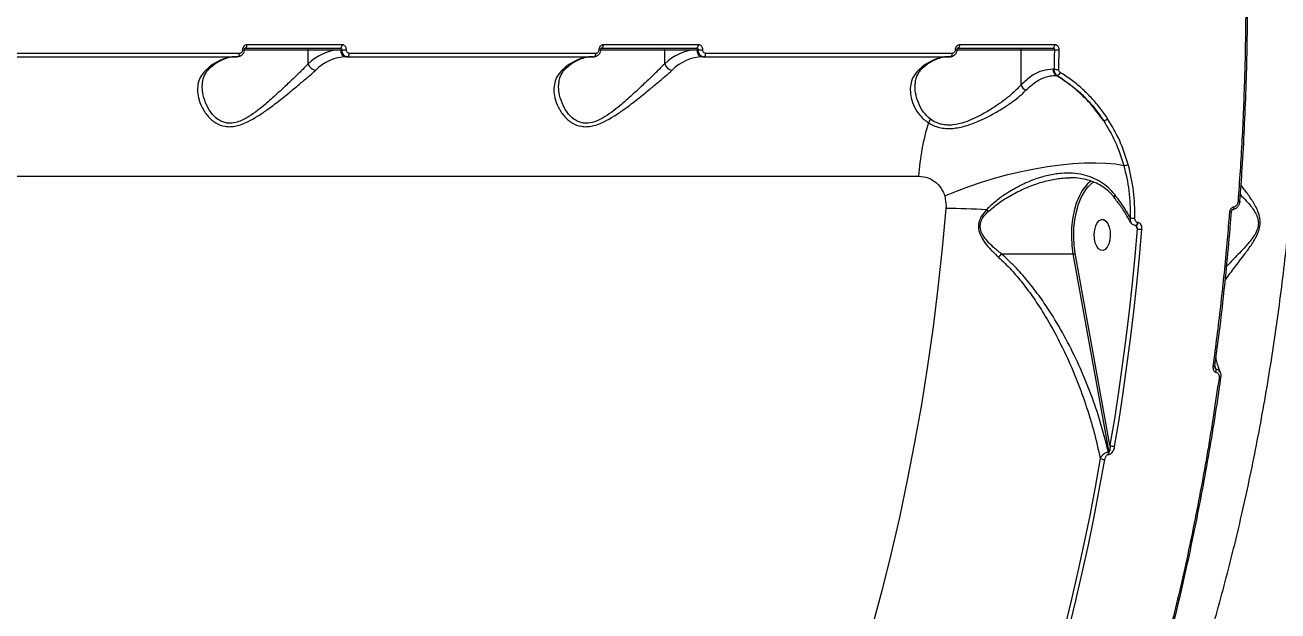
# Model space of a CAD drawing. Header units: millimetres. Extents: x -5517 to 6387, y -5295 to 6147.
# Drawn here: x 2446.6 to 2808.2, y 1319.3 to 1488.5 of the extents above; entities that cross this region are included whole.
import ezdxf

# ---------------------------------------------------------------- set-up
doc = ezdxf.new("R2010")
doc.units = ezdxf.units.MM
for name, color, linetype in [('DIKOM_ОБЪЕКТ', 7, 'Continuous'), ('DIKOM_РАЗМЕР_ЗОНА', 7, 'Continuous'), ('DIKOM_РАЗМЕР_ОБЪЕКТА', 7, 'Continuous')]:
    doc.layers.add(name, color=color, linetype=linetype)
doc.styles.add('style1', font='arial.ttf', dxfattribs={"width": 0.8})
doc.dimstyles.new('1-50', dxfattribs={"dimtxt": 300, "dimasz": 200, "dimexe": 100, "dimexo": 0, "dimgap": 100, "dimtad": 1, "dimtxsty": 'style1', "dimcen": 200, "dimclrd": 7, "dimclre": 7, "dimclrt": 7, "dimadec": 1, "dimazin": 2, "dimtfac": 1, "dimtmove": 0, "dimatfit": 2, "dimfxl": 0, "dimlwd": 25, "dimlwe": 18, "dimarcsym": 0})

# ---------------------------------------------------------------- blocks, each defined once
blk = doc.blocks.new('*D0')
at = {"layer": 'Defpoints', "color": 0, "transparency": 16777216}
for p in [(3079.07, 4135.26), (-4405.35, -2652.69), (-1397.56, -2652.69)]:
    blk.add_point(p, dxfattribs=at)
at = {"layer": 'DIKOM_РАЗМЕР_ОБЪЕКТА', "color": 7, "lineweight": 18, "transparency": 16777216}
for p, q in [((3079.07, 4135.26), (-4505.35, 4135.26)), ((-1397.56, -2652.69), (-4505.35, -2652.69))]:
    blk.add_line(p, q, dxfattribs=at)
at = {"layer": 'DIKOM_РАЗМЕР_ОБЪЕКТА', "color": 7, "lineweight": 25, "transparency": 16777216}
blk.add_line((-4405.35, 3935.26), (-4405.35, -2452.69), dxfattribs=at)
at = {"layer": 'DIKOM_РАЗМЕР_ОБЪЕКТА', "color": 7, "transparency": 16777216}
for points in [[(-4438.68, 3935.26), (-4372.02, 3935.26), (-4405.35, 4135.26)], [(-4438.68, -2452.69), (-4372.02, -2452.69), (-4405.35, -2652.69)]]:
    blk.add_solid(points, dxfattribs=at)
at = {"layer": 'DIKOM_РАЗМЕР_ОБЪЕКТА', "color": 7, "transparency": 16777216, "insert": (-4658.52, 741.29), "char_height": 300, "attachment_point": 5, "rotation": 90, "style": 'style1'}
blk.add_mtext('6800', dxfattribs=at)
blk = doc.blocks.new('*D1')
at = {"layer": 'Defpoints', "color": 0, "transparency": 16777216}
for p in [(2817.72, 6146.72), (-5067.27, -4152.08), (-1897.56, -4152.08)]:
    blk.add_point(p, dxfattribs=at)
at = {"layer": 'DIKOM_РАЗМЕР_ЗОНА', "color": 7, "lineweight": 18, "transparency": 16777216}
for p, q in [((2817.72, 6146.72), (-5167.27, 6146.72)), ((-1897.56, -4152.08), (-5167.27, -4152.08))]:
    blk.add_line(p, q, dxfattribs=at)
at = {"layer": 'DIKOM_РАЗМЕР_ЗОНА', "color": 7, "lineweight": 25, "transparency": 16777216}
blk.add_line((-5067.27, 5946.72), (-5067.27, -3952.08), dxfattribs=at)
at = {"layer": 'DIKOM_РАЗМЕР_ЗОНА', "color": 7, "transparency": 16777216}
for points in [[(-5100.61, 5946.72), (-5033.94, 5946.72), (-5067.27, 6146.72)], [(-5100.61, -3952.08), (-5033.94, -3952.08), (-5067.27, -4152.08)]]:
    blk.add_solid(points, dxfattribs=at)
at = {"layer": 'DIKOM_РАЗМЕР_ЗОНА', "color": 7, "transparency": 16777216, "insert": (-5320.45, 939.42), "char_height": 300, "attachment_point": 5, "rotation": 90, "style": 'style1'}
blk.add_mtext('10200', dxfattribs=at)
blk = doc.blocks.new('*D2')
at = {"layer": 'Defpoints', "color": 0, "transparency": 16777216}
for p in [(4491.49, 3838.97), (-2445.56, 374.31), (4491.49, -4687.8)]:
    blk.add_point(p, dxfattribs=at)
at = {"layer": 'DIKOM_РАЗМЕР_ОБЪЕКТА', "color": 7, "lineweight": 18, "transparency": 16777216}
for p, q in [((4491.49, 3838.97), (4491.49, -4787.8)), ((-2445.56, 374.31), (-2445.56, -4787.8))]:
    blk.add_line(p, q, dxfattribs=at)
at = {"layer": 'DIKOM_РАЗМЕР_ОБЪЕКТА', "color": 7, "lineweight": 25, "transparency": 16777216}
blk.add_line((-2245.56, -4687.8), (4291.49, -4687.8), dxfattribs=at)
at = {"layer": 'DIKOM_РАЗМЕР_ОБЪЕКТА', "color": 7, "transparency": 16777216}
for points in [[(-2245.56, -4654.47), (-2245.56, -4721.14), (-2445.56, -4687.8)], [(4291.49, -4654.47), (4291.49, -4721.14), (4491.49, -4687.8)]]:
    blk.add_solid(points, dxfattribs=at)
at = {"layer": 'DIKOM_РАЗМЕР_ОБЪЕКТА', "color": 7, "transparency": 16777216, "insert": (1022.97, -4434.63), "char_height": 300, "attachment_point": 5, "style": 'style1'}
blk.add_mtext('6900', dxfattribs=at)
blk = doc.blocks.new('*D3')
at = {"layer": 'Defpoints', "color": 0, "transparency": 16777216}
for p in [(6386.85, 4728.17), (-4131.44, -152.69), (6386.85, -5195.35)]:
    blk.add_point(p, dxfattribs=at)
at = {"layer": 'DIKOM_РАЗМЕР_ЗОНА', "color": 7, "lineweight": 18, "transparency": 16777216}
for p, q in [((6386.85, 4728.17), (6386.85, -5295.35)), ((-4131.44, -152.69), (-4131.44, -5295.35))]:
    blk.add_line(p, q, dxfattribs=at)
at = {"layer": 'DIKOM_РАЗМЕР_ЗОНА', "color": 7, "lineweight": 25, "transparency": 16777216}
blk.add_line((-3931.44, -5195.35), (6186.85, -5195.35), dxfattribs=at)
at = {"layer": 'DIKOM_РАЗМЕР_ЗОНА', "color": 7, "transparency": 16777216}
for points in [[(-3931.44, -5162.02), (-3931.44, -5228.69), (-4131.44, -5195.35)], [(6186.85, -5162.02), (6186.85, -5228.69), (6386.85, -5195.35)]]:
    blk.add_solid(points, dxfattribs=at)
at = {"layer": 'DIKOM_РАЗМЕР_ЗОНА', "color": 7, "transparency": 16777216, "insert": (1127.71, -4942.18), "char_height": 300, "attachment_point": 5, "style": 'style1'}
blk.add_mtext('10500', dxfattribs=at)

msp = doc.modelspace()

# ---------------------------------------------------------------- linework, layer by layer
at = {"layer": 'DIKOM_ОБЪЕКТ', "color": 7, "linetype": 'Continuous', "lineweight": 15}
for p, q in [((2538.085, 1482.776), (2510.656, 1482.776)), ((2640.945, 1482.776), (2613.516, 1482.776)), ((2743.805, 1482.776), (2716.376, 1482.776)), ((2436.805, 1479.311), (2507.95, 1479.311)), ((2508.464, 1480.271), (2437.32, 1480.271)), ((2509.787, 1481.311), (2528.343, 1481.311)), ((2510.141, 1481.811), (2537.571, 1481.811)), ((2528.343, 1477.261), (2528.343, 1481.311)), ((2528.343, 1481.311), (2537.611, 1481.311)), ((2537.611, 1481.311), (2537.971, 1481.311)), ((2539.325, 1479.311), (2539.665, 1479.311)), ((2539.665, 1479.311), (2610.81, 1479.311)), ((2611.325, 1480.271), (2540.18, 1480.271)), ((2612.647, 1481.311), (2631.203, 1481.311)), ((2613.001, 1481.811), (2640.431, 1481.811)), ((2631.203, 1477.261), (2631.203, 1481.311)), ((2631.203, 1481.311), (2640.471, 1481.311)), ((2640.471, 1481.311), (2640.831, 1481.311)), ((2642.185, 1479.311), (2642.525, 1479.311)), ((2642.525, 1479.311), (2713.67, 1479.311)), ((2714.185, 1480.271), (2643.04, 1480.271)), ((2715.516, 1481.311), (2734.063, 1481.311)), ((2715.861, 1481.811), (2743.291, 1481.811)), ((2734.063, 1471.209), (2734.063, 1481.311)), ((2734.063, 1481.311), (2743.691, 1481.311)), ((2743.561, 1475.698), (2743.253, 1475.698)), ((2744.193, 1473.914), (2744.477, 1473.914)), ((2404.487, 1444.809), (2704.496, 1444.809)), ((2797.179, 1437.594), (2797.178, 1437.602)), ((2767.158, 1430.596), (2767.587, 1429.627)), ((2767.828, 1431.407), (2767.747, 1431.407)), ((2728.388, 1422.395), (2749.057, 1422.395)), ((2749.057, 1422.395), (2759.398, 1365.106)), ((2759.737, 1367.11), (2749.728, 1422.56)), ((2792.872, 1414.577), (2793.24, 1415.144)), ((2789.954, 1390.088), (2789.954, 1390.093)), ((2791.701, 1386.654), (2791.701, 1386.675)), ((2759.398, 1365.106), (2759.294, 1365.106)), ((2759.296, 1364.459), (2759.4, 1364.459))]:
    msp.add_line(p, q, dxfattribs=at)
at = {"layer": 'DIKOM_ОБЪЕКТ', "color": 7, "linetype": 'Continuous', "lineweight": 15, "flags": 128}
for points in [[(2510.141, 1481.811), (2510.239, 1481.829), (2510.334, 1481.884), (2510.422, 1481.972), (2510.499, 1482.092), (2510.563, 1482.238), (2510.612, 1482.405), (2510.643, 1482.586), (2510.656, 1482.776)], [(2537.571, 1481.811), (2537.669, 1481.829), (2537.764, 1481.884), (2537.851, 1481.972), (2537.928, 1482.092), (2537.993, 1482.238), (2538.041, 1482.405), (2538.072, 1482.586), (2538.085, 1482.776)], [(2613.001, 1481.811), (2613.1, 1481.829), (2613.194, 1481.884), (2613.282, 1481.972), (2613.359, 1482.092), (2613.423, 1482.238), (2613.472, 1482.405), (2613.503, 1482.586), (2613.516, 1482.776)], [(2640.431, 1481.811), (2640.529, 1481.829), (2640.624, 1481.884), (2640.711, 1481.972), (2640.788, 1482.092), (2640.853, 1482.238), (2640.901, 1482.405), (2640.932, 1482.586), (2640.945, 1482.776)], [(2715.861, 1481.811), (2715.96, 1481.829), (2716.054, 1481.884), (2716.142, 1481.972), (2716.219, 1482.092), (2716.283, 1482.238), (2716.332, 1482.405), (2716.363, 1482.586), (2716.376, 1482.776)], [(2743.291, 1481.811), (2743.389, 1481.829), (2743.484, 1481.884), (2743.571, 1481.972), (2743.649, 1482.092), (2743.713, 1482.238), (2743.761, 1482.405), (2743.793, 1482.586), (2743.805, 1482.776)], [(2507.95, 1479.311), (2508.048, 1479.329), (2508.142, 1479.383), (2508.229, 1479.471), (2508.307, 1479.59), (2508.371, 1479.735), (2508.419, 1479.9), (2508.451, 1480.081), (2508.464, 1480.271)], [(2539.665, 1479.311), (2539.763, 1479.329), (2539.857, 1479.383), (2539.945, 1479.471), (2540.022, 1479.59), (2540.086, 1479.735), (2540.135, 1479.9), (2540.166, 1480.081), (2540.18, 1480.271)], [(2610.81, 1479.311), (2610.908, 1479.329), (2611.002, 1479.383), (2611.09, 1479.471), (2611.167, 1479.59), (2611.231, 1479.735), (2611.28, 1479.9), (2611.311, 1480.081), (2611.325, 1480.271)], [(2642.525, 1479.311), (2642.623, 1479.329), (2642.717, 1479.383), (2642.805, 1479.471), (2642.882, 1479.59), (2642.946, 1479.735), (2642.995, 1479.9), (2643.026, 1480.081), (2643.04, 1480.271)], [(2713.67, 1479.311), (2713.768, 1479.329), (2713.862, 1479.383), (2713.95, 1479.471), (2714.027, 1479.59), (2714.091, 1479.735), (2714.14, 1479.9), (2714.171, 1480.081), (2714.185, 1480.271)], [(2743.691, 1481.311), (2743.677, 1480.609), (2743.662, 1479.908), (2743.647, 1479.206), (2743.631, 1478.504), (2743.614, 1477.803), (2743.597, 1477.101), (2743.58, 1476.399), (2743.561, 1475.698)], [(2744.933, 1475.646), (2744.951, 1476.35), (2744.969, 1477.053), (2744.986, 1477.756), (2745.003, 1478.459), (2745.019, 1479.163), (2745.034, 1479.866), (2745.049, 1480.569), (2745.063, 1481.273)], [(2712.029, 1439.105), (2715.41, 1440.512), (2718.958, 1441.844), (2722.639, 1443.09), (2726.417, 1444.235), (2730.253, 1445.27), (2734.11, 1446.184), (2737.951, 1446.968), (2741.736, 1447.614), (2745.429, 1448.116), (2748.994, 1448.469), (2752.394, 1448.669), (2755.598, 1448.715), (2758.571, 1448.605), (2761.287, 1448.342), (2763.717, 1447.927)], [(2753.612, 1441.954), (2754.527, 1442.77), (2755.168, 1443.195)], [(2752.434, 1441.672), (2751.75, 1440.709), (2750.799, 1438.972), (2749.995, 1436.974), (2749.359, 1434.76), (2748.905, 1432.382), (2748.644, 1429.898), (2748.582, 1427.366), (2748.721, 1424.845), (2749.057, 1422.395)], [(2749.728, 1422.56), (2749.403, 1424.936), (2749.268, 1427.38), (2749.328, 1429.836), (2749.581, 1432.245), (2750.022, 1434.55), (2750.638, 1436.697), (2751.417, 1438.635), (2752.34, 1440.319), (2753.385, 1441.708), (2753.612, 1441.954)], [(2760.976, 1438.678), (2760.976, 1438.678), (2760.986, 1438.666)], [(2795.43, 1435.891), (2795.429, 1435.66), (2795.397, 1435.451), (2795.338, 1435.276), (2795.254, 1435.147), (2795.151, 1435.07), (2795.089, 1435.051)], [(2712.382, 1435.463), (2711.32, 1423.996), (2710.079, 1412.596), (2708.659, 1401.276), (2707.062, 1390.044), (2705.289, 1378.913), (2703.342, 1367.891), (2701.223, 1356.99), (2698.934, 1346.22), (2696.477, 1335.59), (2693.853, 1325.11), (2691.067, 1314.791)], [(2759.512, 1430.102), (2759.758, 1428.913), (2759.82, 1427.638), (2759.695, 1426.38), (2759.393, 1425.242), (2758.938, 1424.315), (2758.367, 1423.674), (2757.726, 1423.372), (2757.067, 1423.433), (2756.443, 1423.852), (2755.906, 1424.595), (2755.498, 1425.602), (2755.253, 1426.791), (2755.19, 1428.066), (2755.315, 1429.324), (2755.617, 1430.462), (2756.072, 1431.389), (2756.644, 1432.029), (2757.285, 1432.331), (2757.944, 1432.271), (2758.567, 1431.852), (2759.105, 1431.109), (2759.512, 1430.102)], [(2767.587, 1429.627), (2766.877, 1421.694), (2766.09, 1413.79), (2765.224, 1405.916), (2764.281, 1398.076), (2763.26, 1390.272), (2762.162, 1382.508), (2760.988, 1374.787), (2759.737, 1367.11)], [(2761.084, 1366.799), (2762.338, 1374.494), (2763.515, 1382.234), (2764.615, 1390.017), (2765.639, 1397.839), (2766.584, 1405.698), (2767.452, 1413.59), (2768.241, 1421.514), (2768.952, 1429.465)], [(2767.24, 1430.564), (2767.379, 1430.602), (2767.512, 1430.717), (2767.623, 1430.9), (2767.704, 1431.137), (2767.747, 1431.407)], [(2767.307, 1430.565), (2767.315, 1430.564), (2767.319, 1430.564)], [(2767.319, 1430.564), (2767.459, 1430.602), (2767.593, 1430.717), (2767.704, 1430.9), (2767.784, 1431.137), (2767.828, 1431.407)], [(2789.462, 1389.964), (2789.619, 1389.969), (2789.751, 1389.984), (2789.853, 1390.008), (2789.921, 1390.04), (2789.952, 1390.078), (2789.954, 1390.088)], [(2791.21, 1386.532), (2791.361, 1386.537), (2791.489, 1386.55), (2791.59, 1386.573), (2791.66, 1386.603), (2791.697, 1386.64), (2791.701, 1386.654)], [(2756.933, 1363.296), (2755.446, 1355.031), (2753.871, 1346.829), (2752.208, 1338.692), (2750.458, 1330.625), (2748.622, 1322.63), (2746.7, 1314.711), (2744.693, 1306.872), (2742.603, 1299.116)], [(2743.878, 1298.678), (2745.973, 1306.451), (2747.985, 1314.307), (2749.911, 1322.243), (2751.751, 1330.256), (2753.505, 1338.341), (2755.172, 1346.496), (2756.75, 1354.717), (2758.24, 1363)]]:
    msp.add_lwpolyline(points, dxfattribs=at)
at = {"layer": 'DIKOM_ОБЪЕКТ', "color": 7, "linetype": 'Continuous', "lineweight": 15}
for centre, radius, start, end in [((2508.084, 1466.198), 13.122, 92.07213, 135.14059), ((2509.491, 1483.758), 2.489, 266.56784, 277.76203), ((2527.875, 1481.344), 0.468, 355.93906, 85.26157), ((2538.109, 1467.542), 13.778, 92.07196, 135.14061), ((2539.8, 1466.198), 13.122, 92.0715, 135.14122), ((2539.48, 1481.178), 1.874, 175.94197, 265.26275), ((2539.294, 1504.193), 22.92, 266.68995, 270.12105), ((2610.944, 1466.198), 13.122, 92.07161, 135.14111), ((2612.351, 1483.753), 2.484, 266.55773, 277.77268), ((2630.735, 1481.344), 0.468, 355.93906, 85.26157), ((2640.969, 1467.542), 13.778, 92.07169, 135.14088), ((2642.66, 1466.198), 13.122, 92.07183, 135.1406), ((2642.34, 1481.178), 1.874, 175.94002, 265.2647), ((2642.154, 1504.192), 22.919, 266.68987, 270.12113), ((2713.805, 1466.198), 13.122, 92.07183, 135.1406), ((2715.211, 1483.753), 2.485, 266.55898, 277.77142), ((2733.595, 1481.344), 0.469, 355.94997, 85.25065), ((2745.015, 1504.198), 22.925, 266.69033, 270.12081), ((2498.819, 1476.767), 1.314, 268.45211, 311.72765), ((2530.65, 1477.824), 2.375, 193.71366, 266.34068), ((2601.679, 1476.767), 1.314, 268.45211, 311.72765), ((2633.51, 1477.824), 2.375, 193.71376, 266.33903), ((2704.539, 1476.767), 1.314, 268.45319, 311.72415), ((2745.308, 1475.641), 2.056, 178.40832, 237.13894), ((2744.884, 1492.617), 16.971, 265.52869, 270.16355), ((2744.146, 1475.174), 1.302, 284.70504, 341.1247), ((2736.484, 1471.936), 2.528, 196.70529, 246.19003), ((2705.11, 1462.129), 2.935, 319.37413, 342.84217), ((2757.715, 1462.755), 1.894, 274.807, 314.90105), ((2771.869, 1440.347), 67.521, 162.88546, 176.21148), ((2763.855, 1450.63), 2.706, 267.0718, 295.29399), ((2759.041, 1436.595), 8.333, 125.04547, 142.45993), ((2761.72, 1438.957), 0.795, 138.04406, 200.5404), ((2796.833, 1438.3), 0.786, 259.65201, 296.18158), ((2711.955, 1207.67), 227.793, 86.94584, 89.89261), ((2700.629, 1411.409), 33.371, 44.08559, 45.32622), ((2766.538, 1437.46), 4.773, 258.63397, 274.6809), ((2794.352, 1434.988), 0.696, 257.77205, 299.31685), ((2768.908, 1434.943), 5.477, 256.04245, 270.46293), ((2720.653, 1427.554), 9.298, 318.36613, 326.29647), ((2749.072, 1423.78), 1.385, 269.37586, 298.28949), ((2788.824, 1388.639), 1.595, 344.2427, 17.03199), ((2761.052, 1369.733), 2.933, 243.38141, 270.63297), ((2757.427, 1364.775), 1.896, 350.39428, 10.04907), ((2757.526, 1364.775), 1.9, 350.43049, 10.03396), ((2758.226, 1365.969), 2.969, 244.17981, 270.26926)]:
    msp.add_arc(centre, radius, start, end, dxfattribs=at)
for points, knots in [([(2715.485, 1168.917), (2716.598, 1170.13), (2720.983, 1174.909), (2728.309, 1184.346), (2737.339, 1197.064), (2745.886, 1210.69), (2753.968, 1225.051), (2761.706, 1240.4), (2769.062, 1256.721), (2776.001, 1273.978), (2782.373, 1291.804), (2788.171, 1310.124), (2793.399, 1328.857), (2798.139, 1348.295), (2802.354, 1368.402), (2806.017, 1389.121), (2809.053, 1410.016), (2811.464, 1431.012), (2813.268, 1452.035), (2814.494, 1473.407), (2815.112, 1495.068), (2815.111, 1516.949), (2814.522, 1537.055), (2813.545, 1555.363), (2812.648, 1566.339), (2812.199, 1571.833)], [0, 0, 0, 0, 0.0156973, 0.0618721, 0.1080096, 0.1528784, 0.1977815, 0.2426503, 0.2888188, 0.3350248, 0.3811934, 0.4261359, 0.471113, 0.5160556, 0.5622975, 0.608577, 0.654819, 0.6998738, 0.7449631, 0.790018, 0.8363724, 0.8827643, 0.9291188, 0.9645261, 1, 1, 1, 1]), ([(2798.856, 1508.585), (2798.897, 1502.668), (2798.98, 1490.833), (2798.607, 1473.047), (2797.9, 1455.255), (2797.094, 1443.436), (2796.691, 1437.526)], [0, 0, 0, 0, 0.2490999, 0.4981997, 0.7490999, 1, 1, 1, 1]), ([(2799.302, 1508.57), (2799.323, 1507.301), (2799.409, 1502.187), (2799.393, 1493.216), (2799.253, 1481.666), (2798.94, 1470.122), (2798.464, 1458.596), (2797.877, 1447.75), (2797.371, 1440.769), (2797.143, 1437.605)], [0, 0, 0, 0, 0.0534907, 0.2157041, 0.3780321, 0.5404399, 0.7028916, 0.8653418, 1, 1, 1, 1]), ([(2510.656, 1482.776), (2510.561, 1482.769), (2510.322, 1482.751), (2509.957, 1482.571), (2509.625, 1482.231), (2509.395, 1481.78), (2509.359, 1481.442), (2509.342, 1481.273)], [0, 0, 0, 0, 0.1406265, 0.3550918, 0.5698689, 0.7848764, 1, 1, 1, 1]), ([(2539.343, 1481.273), (2539.339, 1481.384), (2539.328, 1481.664), (2539.182, 1482.086), (2538.898, 1482.468), (2538.518, 1482.727), (2538.229, 1482.76), (2538.085, 1482.776)], [0, 0, 0, 0, 0.1418404, 0.356714, 0.5713165, 0.7856934, 1, 1, 1, 1]), ([(2613.516, 1482.776), (2613.421, 1482.769), (2613.182, 1482.751), (2612.818, 1482.571), (2612.485, 1482.231), (2612.255, 1481.78), (2612.22, 1481.442), (2612.202, 1481.273)], [0, 0, 0, 0, 0.1405997, 0.3551107, 0.5698679, 0.7848848, 1, 1, 1, 1]), ([(2642.203, 1481.273), (2642.199, 1481.384), (2642.189, 1481.664), (2642.042, 1482.086), (2641.759, 1482.468), (2641.378, 1482.727), (2641.09, 1482.76), (2640.945, 1482.776)], [0, 0, 0, 0, 0.1418499, 0.3567388, 0.5713489, 0.7857333, 1, 1, 1, 1]), ([(2716.376, 1482.776), (2716.281, 1482.769), (2716.042, 1482.751), (2715.678, 1482.571), (2715.345, 1482.231), (2715.115, 1481.78), (2715.08, 1481.442), (2715.062, 1481.273)], [0, 0, 0, 0, 0.1406035, 0.3550764, 0.5698559, 0.784879, 1, 1, 1, 1]), ([(2745.063, 1481.273), (2745.059, 1481.384), (2745.049, 1481.664), (2744.902, 1482.086), (2744.619, 1482.468), (2744.238, 1482.727), (2743.95, 1482.76), (2743.805, 1482.776)], [0, 0, 0, 0, 0.1418516, 0.3567324, 0.5713281, 0.7857122, 1, 1, 1, 1]), ([(2507.61, 1479.311), (2507.34, 1479.304), (2506.505, 1479.281), (2505.107, 1479.018), (2503.422, 1478.4), (2501.766, 1477.469), (2500.528, 1476.539), (2499.848, 1475.926), (2499.696, 1475.789)], [0, 0, 0, 0, 0.1027264, 0.318191, 0.5309246, 0.7384696, 0.9415102, 1, 1, 1, 1]), ([(2509.813, 1481.292), (2509.815, 1481.234), (2509.83, 1480.92), (2509.636, 1480.35), (2509.184, 1479.741), (2508.571, 1479.394), (2508.079, 1479.268), (2507.826, 1479.329), (2507.782, 1479.339)], [0, 0, 0, 0, 0.0539293, 0.2916862, 0.5387679, 0.7514644, 0.9573037, 1, 1, 1, 1]), ([(2509.342, 1481.273), (2509.33, 1481.16), (2509.307, 1480.935), (2509.153, 1480.634), (2508.93, 1480.407), (2508.687, 1480.288), (2508.528, 1480.275), (2508.464, 1480.271)], [0, 0, 0, 0, 0.2151242, 0.4301753, 0.6449542, 0.8594733, 1, 1, 1, 1]), ([(2510.115, 1481.798), (2510.098, 1481.799), (2510.069, 1481.8), (2509.968, 1481.713), (2509.89, 1481.591), (2509.838, 1481.437), (2509.822, 1481.287), (2509.831, 1481.202), (2509.835, 1481.17)], [0, 0, 0, 0, 0.2755856, 0.4590204, 0.6094852, 0.7622438, 0.9133235, 1, 1, 1, 1]), ([(2537.571, 1481.811), (2537.618, 1481.806), (2537.714, 1481.795), (2537.838, 1481.708), (2537.928, 1481.582), (2537.971, 1481.441), (2537.971, 1481.348), (2537.971, 1481.311)], [0, 0, 0, 0, 0.2139987, 0.4282094, 0.6428652, 0.8578829, 1, 1, 1, 1]), ([(2537.971, 1481.311), (2537.978, 1481.163), (2537.995, 1480.791), (2538.196, 1480.229), (2538.578, 1479.722), (2539.088, 1479.377), (2539.473, 1479.333), (2539.665, 1479.311)], [0, 0, 0, 0, 0.1417113, 0.3563912, 0.5709547, 0.7854374, 1, 1, 1, 1]), ([(2540.18, 1480.271), (2540.084, 1480.282), (2539.891, 1480.304), (2539.638, 1480.476), (2539.45, 1480.731), (2539.352, 1481.012), (2539.346, 1481.199), (2539.343, 1481.273)], [0, 0, 0, 0, 0.2142603, 0.4286153, 0.6431786, 0.8580821, 1, 1, 1, 1]), ([(2610.47, 1479.311), (2610.2, 1479.304), (2609.365, 1479.281), (2607.967, 1479.018), (2606.282, 1478.4), (2604.626, 1477.469), (2603.388, 1476.539), (2602.709, 1475.926), (2602.557, 1475.789)], [0, 0, 0, 0, 0.1027387, 0.3181949, 0.5309245, 0.7384727, 0.941507, 1, 1, 1, 1]), ([(2612.673, 1481.292), (2612.676, 1481.234), (2612.69, 1480.92), (2612.496, 1480.35), (2612.044, 1479.741), (2611.431, 1479.394), (2610.939, 1479.268), (2610.686, 1479.329), (2610.642, 1479.339)], [0, 0, 0, 0, 0.0539308, 0.2916901, 0.5387828, 0.7514556, 0.9573128, 1, 1, 1, 1]), ([(2612.202, 1481.273), (2612.19, 1481.16), (2612.167, 1480.935), (2612.013, 1480.634), (2611.791, 1480.407), (2611.547, 1480.288), (2611.388, 1480.275), (2611.325, 1480.271)], [0, 0, 0, 0, 0.2151326, 0.4301714, 0.6449822, 0.8594705, 1, 1, 1, 1]), ([(2612.975, 1481.798), (2612.958, 1481.799), (2612.929, 1481.8), (2612.828, 1481.713), (2612.75, 1481.591), (2612.698, 1481.437), (2612.682, 1481.287), (2612.691, 1481.202), (2612.695, 1481.17)], [0, 0, 0, 0, 0.2755788, 0.4590169, 0.6094185, 0.7622168, 0.9132993, 1, 1, 1, 1]), ([(2640.431, 1481.811), (2640.478, 1481.806), (2640.574, 1481.795), (2640.698, 1481.708), (2640.788, 1481.581), (2640.831, 1481.441), (2640.831, 1481.348), (2640.831, 1481.311)], [0, 0, 0, 0, 0.2140189, 0.4281748, 0.6427484, 0.8578928, 1, 1, 1, 1]), ([(2640.831, 1481.311), (2640.838, 1481.163), (2640.855, 1480.791), (2641.056, 1480.229), (2641.438, 1479.722), (2641.948, 1479.377), (2642.333, 1479.333), (2642.525, 1479.311)], [0, 0, 0, 0, 0.1417159, 0.3563986, 0.5709513, 0.7854541, 1, 1, 1, 1]), ([(2643.04, 1480.271), (2642.944, 1480.282), (2642.751, 1480.304), (2642.498, 1480.476), (2642.31, 1480.731), (2642.212, 1481.012), (2642.206, 1481.199), (2642.203, 1481.273)], [0, 0, 0, 0, 0.2142634, 0.428586, 0.6431803, 0.8580869, 1, 1, 1, 1]), ([(2713.33, 1479.311), (2713.06, 1479.304), (2712.225, 1479.281), (2710.827, 1479.018), (2709.142, 1478.4), (2707.486, 1477.469), (2706.248, 1476.539), (2705.569, 1475.926), (2705.417, 1475.789)], [0, 0, 0, 0, 0.1027331, 0.3181903, 0.5309267, 0.7384701, 0.9415052, 1, 1, 1, 1]), ([(2715.533, 1481.292), (2715.536, 1481.234), (2715.55, 1480.92), (2715.356, 1480.35), (2714.904, 1479.741), (2714.291, 1479.394), (2713.799, 1479.268), (2713.546, 1479.329), (2713.502, 1479.339)], [0, 0, 0, 0, 0.0539299, 0.2916877, 0.5387651, 0.7514423, 0.9572869, 1, 1, 1, 1]), ([(2715.062, 1481.273), (2715.05, 1481.16), (2715.027, 1480.935), (2714.873, 1480.634), (2714.651, 1480.407), (2714.407, 1480.288), (2714.248, 1480.275), (2714.185, 1480.271)], [0, 0, 0, 0, 0.215141, 0.4301655, 0.6449759, 0.8595015, 1, 1, 1, 1]), ([(2715.835, 1481.798), (2715.818, 1481.799), (2715.79, 1481.8), (2715.688, 1481.713), (2715.611, 1481.591), (2715.558, 1481.437), (2715.542, 1481.287), (2715.551, 1481.202), (2715.555, 1481.17)], [0, 0, 0, 0, 0.2754884, 0.4589354, 0.6094103, 0.7621791, 0.9132723, 1, 1, 1, 1]), ([(2743.291, 1481.811), (2743.339, 1481.806), (2743.434, 1481.795), (2743.558, 1481.708), (2743.648, 1481.582), (2743.691, 1481.441), (2743.691, 1481.348), (2743.691, 1481.311)], [0, 0, 0, 0, 0.2140117, 0.4281804, 0.6428269, 0.8579004, 1, 1, 1, 1]), ([(2498.783, 1475.454), (2498.282, 1474.908), (2497.263, 1473.799), (2496.52, 1471.827), (2496.285, 1469.697), (2496.586, 1467.33), (2497.504, 1464.751), (2499.148, 1462.182), (2501.405, 1460.137), (2503.792, 1459.192), (2505.85, 1459.062), (2507.515, 1459.278), (2509.254, 1459.798), (2511.345, 1460.715), (2513.746, 1462.099), (2516.792, 1464.181), (2520.149, 1466.747), (2523.481, 1469.448), (2526.392, 1471.875), (2528.731, 1473.863), (2529.944, 1474.955), (2530.498, 1475.454)], [0, 0, 0, 0, 0.0545824, 0.1110335, 0.1659469, 0.2220149, 0.2890731, 0.357962, 0.4226733, 0.4774051, 0.5047513, 0.5331002, 0.5623545, 0.5923828, 0.6398894, 0.6885851, 0.7592842, 0.8320598, 0.89016, 0.9498674, 1, 1, 1, 1]), ([(2528.343, 1477.261), (2527.825, 1476.736), (2526.704, 1475.6), (2524.555, 1473.52), (2521.926, 1471.007), (2518.88, 1468.161), (2515.867, 1465.488), (2513.083, 1463.272), (2510.94, 1461.821), (2509.03, 1460.837), (2507.198, 1460.182), (2505.677, 1460.038), (2504.337, 1460.23), (2503.322, 1460.556), (2501.703, 1461.502), (2500.014, 1463.338), (2498.611, 1466.016), (2497.827, 1468.642), (2497.749, 1470.283), (2497.716, 1470.98)], [0, 0, 0, 0, 0.0614322, 0.1331431, 0.2068028, 0.2939318, 0.3833534, 0.4406195, 0.4990522, 0.5330407, 0.567941, 0.6178988, 0.6312054, 0.6623772, 0.6945853, 0.7715341, 0.8535168, 0.937748, 1, 1, 1, 1]), ([(2499.724, 1475.78), (2499.609, 1475.683), (2499.163, 1475.307), (2498.612, 1474.535), (2498.054, 1473.429), (2497.737, 1472.241), (2497.729, 1471.367), (2497.726, 1470.983)], [0, 0, 0, 0, 0.0752397, 0.2906137, 0.5342435, 0.7957389, 1, 1, 1, 1]), ([(2601.643, 1475.454), (2601.142, 1474.908), (2600.123, 1473.8), (2599.38, 1471.827), (2599.145, 1469.697), (2599.446, 1467.33), (2600.365, 1464.751), (2602.009, 1462.182), (2604.265, 1460.137), (2606.652, 1459.192), (2608.71, 1459.062), (2610.375, 1459.278), (2612.114, 1459.798), (2614.205, 1460.715), (2616.606, 1462.099), (2619.652, 1464.181), (2623.009, 1466.748), (2626.341, 1469.448), (2629.252, 1471.875), (2631.591, 1473.863), (2632.804, 1474.955), (2633.358, 1475.454)], [0, 0, 0, 0, 0.0545828, 0.1110323, 0.1659472, 0.2220138, 0.2890721, 0.3579611, 0.4226738, 0.4774038, 0.5047501, 0.5330997, 0.5623548, 0.5923826, 0.6398892, 0.688585, 0.7592839, 0.8320601, 0.8901598, 0.9498678, 1, 1, 1, 1]), ([(2631.203, 1477.261), (2630.685, 1476.736), (2629.564, 1475.6), (2627.415, 1473.52), (2624.786, 1471.007), (2621.74, 1468.161), (2618.727, 1465.488), (2615.944, 1463.272), (2613.8, 1461.821), (2611.89, 1460.837), (2610.059, 1460.182), (2608.537, 1460.038), (2607.198, 1460.23), (2606.182, 1460.556), (2604.563, 1461.502), (2602.874, 1463.338), (2601.471, 1466.016), (2600.687, 1468.642), (2600.609, 1470.283), (2600.576, 1470.98)], [0, 0, 0, 0, 0.0614307, 0.1331419, 0.2068027, 0.2939313, 0.3833532, 0.4406193, 0.4990522, 0.5330408, 0.5679422, 0.617898, 0.6312069, 0.6623765, 0.6945847, 0.7715368, 0.8535164, 0.9377495, 1, 1, 1, 1]), ([(2602.584, 1475.78), (2602.469, 1475.683), (2602.023, 1475.307), (2601.472, 1474.535), (2600.914, 1473.429), (2600.597, 1472.241), (2600.589, 1471.367), (2600.586, 1470.983)], [0, 0, 0, 0, 0.0752215, 0.2906142, 0.5342439, 0.7957296, 1, 1, 1, 1]), ([(2704.503, 1475.454), (2703.996, 1474.898), (2702.981, 1473.786), (2702.236, 1471.809), (2702.006, 1469.688), (2702.309, 1467.309), (2703.237, 1464.743), (2704.829, 1462.147), (2706.521, 1460.846), (2707.338, 1460.217)], [0, 0, 0, 0, 0.1316573, 0.2634873, 0.3951369, 0.5268738, 0.688295, 0.8495331, 1, 1, 1, 1]), ([(2705.436, 1475.783), (2705.37, 1475.73), (2704.967, 1475.405), (2704.443, 1474.697), (2703.845, 1473.619), (2703.483, 1472.399), (2703.449, 1471.47), (2703.433, 1471.022)], [0, 0, 0, 0, 0.0417001, 0.2553987, 0.4971386, 0.7575512, 1, 1, 1, 1]), ([(2743.253, 1475.698), (2742.275, 1475.611), (2740.208, 1475.426), (2737.08, 1473.968), (2735.078, 1472.137), (2734.063, 1471.209)], [0, 0, 0, 0, 0.3069711, 0.6484699, 1, 1, 1, 1]), ([(2743.561, 1475.698), (2743.562, 1475.638), (2743.565, 1475.354), (2743.676, 1474.856), (2743.991, 1474.278), (2744.315, 1474.035), (2744.477, 1473.914)], [0, 0, 0, 0, 0.0818919, 0.3880433, 0.6939442, 1, 1, 1, 1]), ([(2745.378, 1474.752), (2745.298, 1474.813), (2745.138, 1474.935), (2744.985, 1475.224), (2744.932, 1475.474), (2744.933, 1475.616), (2744.933, 1475.646)], [0, 0, 0, 0, 0.3057268, 0.6116183, 0.9180212, 1, 1, 1, 1]), ([(2735.464, 1469.623), (2736.398, 1470.491), (2738.293, 1472.253), (2741.023, 1473.489), (2743.012, 1473.885), (2743.944, 1473.908), (2744.193, 1473.914)], [0, 0, 0, 0, 0.3414985, 0.6929964, 0.9180119, 1, 1, 1, 1]), ([(2757.874, 1460.868), (2756.875, 1462.24), (2754.867, 1464.999), (2751.48, 1468.491), (2747.93, 1471.523), (2745.443, 1473.114), (2744.193, 1473.914)], [0, 0, 0, 0, 0.2598506, 0.5228413, 0.7602306, 1, 1, 1, 1]), ([(2744.477, 1473.914), (2746.501, 1472.553), (2749.567, 1470.491), (2753.165, 1466.944), (2755.687, 1464.046), (2757.152, 1461.918), (2757.874, 1460.868)], [0, 0, 0, 0, 0.3951715, 0.5986685, 0.8021691, 1, 1, 1, 1]), ([(2759.052, 1461.414), (2758.314, 1462.486), (2756.84, 1464.63), (2754.322, 1467.548), (2751.576, 1470.239), (2748.604, 1472.685), (2746.453, 1474.063), (2745.378, 1474.752)], [0, 0, 0, 0, 0.1978351, 0.3955001, 0.593168, 0.7965836, 1, 1, 1, 1]), ([(2707.915, 1461.263), (2707.193, 1461.927), (2705.676, 1463.323), (2704.33, 1466.034), (2703.541, 1468.671), (2703.466, 1470.317), (2703.434, 1471.031)], [0, 0, 0, 0, 0.2469087, 0.5188383, 0.7911472, 1, 1, 1, 1]), ([(2707.338, 1460.217), (2707.81, 1459.948), (2708.763, 1459.403), (2710.448, 1458.845), (2712.327, 1458.551), (2714.87, 1458.583), (2717.769, 1459.184), (2720.834, 1460.263), (2723.714, 1461.542), (2726.683, 1463.109), (2729.59, 1464.885), (2732.194, 1466.715), (2734.141, 1468.302), (2735.1, 1469.26), (2735.464, 1469.623)], [0, 0, 0, 0, 0.0603663, 0.1220444, 0.1825852, 0.2452013, 0.3548627, 0.4358124, 0.5191032, 0.6213426, 0.7266006, 0.8297208, 0.9355788, 1, 1, 1, 1]), ([(2734.063, 1471.209), (2733.721, 1470.83), (2732.83, 1469.84), (2731.009, 1468.18), (2728.599, 1466.279), (2725.864, 1464.399), (2723.122, 1462.761), (2720.412, 1461.391), (2717.575, 1460.24), (2714.918, 1459.593), (2712.642, 1459.527), (2711.473, 1459.699), (2710.334, 1459.992), (2709.22, 1460.408), (2708.354, 1460.975), (2707.915, 1461.263)], [0, 0, 0, 0, 0.0653911, 0.170367, 0.277944, 0.381811, 0.4884113, 0.5695645, 0.6527958, 0.7604193, 0.8151632, 0.8718854, 0.8800458, 0.9392012, 1, 1, 1, 1]), ([(2765.012, 1448.183), (2764.266, 1450.505), (2762.757, 1455.204), (2760.296, 1459.328), (2759.052, 1461.414)], [0, 0, 0, 0, 0.4941695, 1, 1, 1, 1]), ([(2757.874, 1460.868), (2759.067, 1458.877), (2761.482, 1454.848), (2762.966, 1450.252), (2763.717, 1447.927)], [0, 0, 0, 0, 0.4941668, 1, 1, 1, 1]), ([(2763.717, 1447.927), (2764.303, 1445.495), (2765.488, 1440.571), (2765.561, 1435.399), (2765.597, 1432.781)], [0, 0, 0, 0, 0.4938174, 1, 1, 1, 1]), ([(2766.927, 1432.704), (2766.894, 1435.314), (2766.825, 1440.599), (2765.621, 1445.634), (2765.012, 1448.183)], [0, 0, 0, 0, 0.4938715, 1, 1, 1, 1]), ([(2704.496, 1444.809), (2705.443, 1444.712), (2707.32, 1444.52), (2709.739, 1443.004), (2711.314, 1441.079), (2711.841, 1439.625), (2712.029, 1439.105)], [0, 0, 0, 0, 0.2885597, 0.5716251, 0.8470341, 1, 1, 1, 1]), ([(2761.129, 1439.489), (2760.535, 1440.171), (2759.331, 1441.553), (2757.136, 1443.168), (2754.686, 1444.426), (2751.927, 1445.291), (2748.894, 1445.723), (2745.51, 1445.683), (2741.895, 1445.118), (2737.952, 1443.959), (2733.861, 1442.2), (2730.083, 1440.019), (2726.761, 1437.688), (2724.986, 1435.994), (2724.092, 1435.14)], [0, 0, 0, 0, 0.0667252, 0.1352501, 0.204911, 0.2761768, 0.3547324, 0.4350094, 0.5258174, 0.6185689, 0.7247443, 0.8332646, 0.9160261, 1, 1, 1, 1]), ([(2724.6, 1434.627), (2725.537, 1435.425), (2727.425, 1437.034), (2730.857, 1439.185), (2734.75, 1441.208), (2738.87, 1442.815), (2742.869, 1443.852), (2745.934, 1444.339), (2747.712, 1444.308), (2748.236, 1444.299)], [0, 0, 0, 0, 0.1394885, 0.2812593, 0.4570047, 0.6360686, 0.7850339, 0.9367422, 1, 1, 1, 1]), ([(2760.96, 1438.641), (2760.758, 1438.906), (2760.139, 1439.72), (2758.884, 1440.86), (2757.22, 1442.066), (2755.343, 1443.026), (2753.291, 1443.754), (2751.072, 1444.192), (2749.369, 1444.378), (2748.403, 1444.336), (2748.24, 1444.329)], [0, 0, 0, 0, 0.066742, 0.2054416, 0.3488524, 0.4965937, 0.6490984, 0.8061938, 0.967257, 1, 1, 1, 1]), ([(2765.597, 1432.781), (2764.945, 1433.911), (2763.632, 1436.181), (2761.966, 1438.383), (2761.129, 1439.489)], [0, 0, 0, 0, 0.4974099, 1, 1, 1, 1]), ([(2793.24, 1415.144), (2794.039, 1416.243), (2795.654, 1418.466), (2798.311, 1421.857), (2800.387, 1424.682), (2801.705, 1426.802), (2802.548, 1428.517), (2803.077, 1430.369), (2803.127, 1432.336), (2802.659, 1434.182), (2801.635, 1436.459), (2800.091, 1438.853), (2798.531, 1440.968), (2797.729, 1441.966), (2797.469, 1442.29)], [0, 0, 0, 0, 0.1466037, 0.2965561, 0.396623, 0.4473759, 0.4993348, 0.5453214, 0.591768, 0.6496698, 0.705288, 0.8224356, 0.942269, 1, 1, 1, 1]), ([(2797.276, 1439.526), (2797.866, 1438.944), (2799.148, 1437.679), (2800.827, 1435.715), (2802.014, 1433.735), (2802.552, 1432.214), (2802.575, 1431.016), (2802.42, 1429.975), (2802.019, 1428.79), (2801.137, 1427.318), (2799.736, 1425.479), (2797.529, 1423.051), (2795.153, 1420.629), (2793.774, 1419.157), (2793.3, 1418.65)], [0, 0, 0, 0, 0.1220441, 0.264998, 0.3291031, 0.3931874, 0.4351534, 0.4428712, 0.492548, 0.5501029, 0.6099325, 0.7288765, 0.9067175, 1, 1, 1, 1]), ([(2712.029, 1439.105), (2712.232, 1438.125), (2712.455, 1437.042), (2712.407, 1435.799), (2712.39, 1435.578), (2712.382, 1435.463)], [0, 0, 0, 0, 0.8217581, 0.9078676, 1, 1, 1, 1]), ([(2765.649, 1431.545), (2765.318, 1432.156), (2764.479, 1433.702), (2762.914, 1436.086), (2761.579, 1437.825), (2760.94, 1438.656)], [0, 0, 0, 0, 0.2543193, 0.6434817, 1, 1, 1, 1]), ([(2795.43, 1435.891), (2795.282, 1435.846), (2794.975, 1435.753), (2794.585, 1435.378), (2794.297, 1434.88), (2794.235, 1434.498), (2794.204, 1434.308)], [0, 0, 0, 0, 0.2338899, 0.4825129, 0.7413452, 1, 1, 1, 1]), ([(2797.169, 1437.595), (2797.168, 1437.545), (2797.162, 1437.185), (2796.941, 1436.514), (2796.437, 1435.755), (2795.783, 1435.235), (2795.306, 1435.121), (2795.091, 1435.07)], [0, 0, 0, 0, 0.0427164, 0.3034925, 0.5741849, 0.8085009, 1, 1, 1, 1]), ([(2796.691, 1437.526), (2796.66, 1437.33), (2796.598, 1436.937), (2796.301, 1436.422), (2795.899, 1436.034), (2795.582, 1435.937), (2795.43, 1435.891)], [0, 0, 0, 0, 0.2583614, 0.5167705, 0.7678414, 1, 1, 1, 1]), ([(2724.092, 1435.14), (2723.552, 1434.502), (2722.613, 1433.39), (2721.797, 1431.442), (2721.71, 1429.472), (2722.404, 1427.438), (2723.679, 1425.465), (2725.439, 1423.403), (2726.832, 1422.098), (2727.602, 1421.377)], [0, 0, 0, 0, 0.1491207, 0.2596372, 0.3716697, 0.498789, 0.6508258, 0.806967, 1, 1, 1, 1]), ([(2728.388, 1422.395), (2727.591, 1423.038), (2726.171, 1424.185), (2724.319, 1425.998), (2722.988, 1427.747), (2722.265, 1429.467), (2722.248, 1430.678), (2722.475, 1431.762), (2723.118, 1433.112), (2724.054, 1434.069), (2724.6, 1434.627)], [0, 0, 0, 0, 0.2010443, 0.3583908, 0.5149406, 0.6384983, 0.7217762, 0.7449581, 0.851269, 1, 1, 1, 1]), ([(2765.597, 1432.781), (2765.563, 1432.544), (2765.498, 1432.1), (2765.65, 1431.743), (2765.721, 1431.577)], [0, 0, 0, 0, 0.535623, 1, 1, 1, 1]), ([(2767.747, 1431.407), (2767.694, 1431.412), (2767.556, 1431.424), (2767.339, 1431.545), (2767.115, 1431.808), (2766.951, 1432.21), (2766.935, 1432.538), (2766.927, 1432.704)], [0, 0, 0, 0, 0.1010742, 0.2613663, 0.4606904, 0.726549, 1, 1, 1, 1]), ([(2794.204, 1434.308), (2794.152, 1433.649), (2793.892, 1430.354), (2793.108, 1421.267), (2791.682, 1407.092), (2790.202, 1395.677), (2789.462, 1389.964)], [0, 0, 0, 0, 0.0441411, 0.2207137, 0.6100124, 1, 1, 1, 1]), ([(2794.672, 1434.386), (2794.553, 1432.807), (2794.148, 1427.421), (2793.29, 1418.288), (2792.093, 1407.015), (2790.973, 1397.617), (2790.197, 1392.009), (2789.933, 1390.096)], [0, 0, 0, 0, 0.1058045, 0.3607689, 0.6151391, 0.8687144, 1, 1, 1, 1]), ([(2795.088, 1435.049), (2795.08, 1435.048), (2795.062, 1435.046), (2794.977, 1434.997), (2794.872, 1434.889), (2794.777, 1434.728), (2794.711, 1434.547), (2794.702, 1434.43), (2794.699, 1434.38)], [0, 0, 0, 0, 0.1570336, 0.3152506, 0.4815012, 0.6633248, 0.8565427, 1, 1, 1, 1]), ([(2767.241, 1430.586), (2767.074, 1430.592), (2766.718, 1430.605), (2766.242, 1430.886), (2765.898, 1431.214), (2765.779, 1431.471), (2765.739, 1431.556)], [0, 0, 0, 0, 0.2584973, 0.5544138, 0.8509732, 1, 1, 1, 1]), ([(2767.35, 1430.419), (2767.345, 1430.433), (2767.324, 1430.495), (2767.282, 1430.548), (2767.269, 1430.561), (2767.265, 1430.564)], [0, 0, 0, 0, 0.1735417, 0.7677358, 1, 1, 1, 1]), ([(2767.347, 1430.418), (2767.39, 1430.318), (2767.5, 1430.06), (2767.554, 1429.792), (2767.587, 1429.627)], [0, 0, 0, 0, 0.3856238, 1, 1, 1, 1]), ([(2768.952, 1429.465), (2768.955, 1429.716), (2768.96, 1430.193), (2768.752, 1430.787), (2768.454, 1431.176), (2768.136, 1431.376), (2767.921, 1431.398), (2767.828, 1431.407)], [0, 0, 0, 0, 0.2791831, 0.529433, 0.7216468, 0.8794504, 1, 1, 1, 1]), ([(2727.602, 1421.377), (2728.829, 1420.201), (2731.283, 1417.848), (2734.624, 1413.843), (2737.758, 1409.594), (2741.179, 1404.314), (2744.729, 1398.006), (2748.273, 1390.582), (2751.374, 1382.927), (2753.571, 1376.376), (2755.466, 1369.831), (2756.35, 1365.894), (2756.933, 1363.296)], [0, 0, 0, 0, 0.0776023, 0.1552643, 0.2354699, 0.315696, 0.4385184, 0.5613744, 0.6872836, 0.8131994, 0.8767619, 1, 1, 1, 1]), ([(2759.294, 1365.106), (2758.367, 1368.708), (2756.769, 1374.921), (2753.633, 1383.611), (2750.382, 1391.262), (2746.599, 1398.794), (2742.795, 1405.205), (2739.194, 1410.476), (2735.918, 1414.708), (2732.366, 1418.77), (2729.714, 1421.187), (2728.388, 1422.395)], [0, 0, 0, 0, 0.1721624, 0.296945, 0.4217215, 0.5495768, 0.6773928, 0.7569489, 0.836485, 0.918274, 1, 1, 1, 1]), ([(2793.24, 1415.144), (2793.237, 1415.186), (2793.215, 1415.451), (2793.108, 1415.722), (2793.018, 1415.951)], [0, 0, 0, 0, 0.1571346, 1, 1, 1, 1]), ([(2790.241, 1392.361), (2790.258, 1392.281), (2790.501, 1391.156), (2790.941, 1389.73), (2791.47, 1388.378), (2791.579, 1388.1)], [0, 0, 0, 0, 0.0576405, 0.8062447, 1, 1, 1, 1]), ([(2789.462, 1389.964), (2789.449, 1389.821), (2789.421, 1389.486), (2789.508, 1389.012), (2789.709, 1388.605), (2789.991, 1388.314), (2790.236, 1388.242), (2790.358, 1388.206)], [0, 0, 0, 0, 0.1825187, 0.4237863, 0.6274523, 0.8134028, 1, 1, 1, 1]), ([(2789.966, 1390.086), (2789.955, 1390.026), (2789.925, 1389.862), (2789.955, 1389.657), (2789.992, 1389.566), (2790.005, 1389.534)], [0, 0, 0, 0, 0.2706603, 0.7459672, 1, 1, 1, 1]), ([(2790.348, 1389.106), (2790.298, 1389.227), (2790.167, 1389.538), (2790.038, 1389.847), (2789.959, 1390.036)], [0, 0, 0, 0, 0.388662, 1, 1, 1, 1]), ([(2790.348, 1389.106), (2790.32, 1389.118), (2790.272, 1389.138), (2790.179, 1389.222), (2790.084, 1389.352), (2790.031, 1389.476), (2790.006, 1389.534)], [0, 0, 0, 0, 0.1719247, 0.2981975, 0.6659919, 1, 1, 1, 1]), ([(2791.562, 1388.093), (2791.493, 1388.251), (2791.348, 1388.583), (2790.927, 1388.95), (2790.543, 1389.054), (2790.348, 1389.106)], [0, 0, 0, 0, 0.3108677, 0.6509804, 1, 1, 1, 1]), ([(2791.21, 1386.532), (2790.151, 1379.454), (2788.032, 1365.298), (2784.109, 1344.444), (2779.684, 1323.88), (2776.248, 1310.548), (2774.53, 1303.883)], [0, 0, 0, 0, 0.2485966, 0.4971932, 0.7485965, 1, 1, 1, 1]), ([(2791.654, 1386.682), (2791.489, 1385.48), (2790.812, 1380.561), (2789.465, 1372.006), (2787.61, 1361.025), (2785.59, 1350.146), (2783.419, 1339.371), (2781.098, 1328.711), (2778.618, 1318.187), (2776.581, 1309.991), (2775.322, 1305.355), (2774.989, 1304.13)], [0, 0, 0, 0, 0.041991, 0.1719664, 0.3020591, 0.4322408, 0.562483, 0.6927561, 0.8230217, 0.9532501, 1, 1, 1, 1]), ([(2790.358, 1388.206), (2790.477, 1388.171), (2790.714, 1388.103), (2790.985, 1387.823), (2791.173, 1387.435), (2791.251, 1386.986), (2791.223, 1386.67), (2791.21, 1386.532)], [0, 0, 0, 0, 0.1889348, 0.3774307, 0.5791906, 0.8164476, 1, 1, 1, 1]), ([(2791.563, 1388.099), (2791.571, 1388.084), (2791.7, 1387.841), (2791.76, 1387.337), (2791.703, 1386.865), (2791.677, 1386.657)], [0, 0, 0, 0, 0.0355369, 0.5742437, 1, 1, 1, 1]), ([(2759.737, 1367.11), (2759.744, 1366.755), (2759.753, 1366.24), (2759.672, 1365.628), (2759.592, 1365.32), (2759.508, 1365.165), (2759.443, 1365.112), (2759.412, 1365.108), (2759.398, 1365.106)], [0, 0, 0, 0, 0.4958702, 0.7197599, 0.870241, 0.9510359, 0.975887, 1, 1, 1, 1]), ([(2759.294, 1365.106), (2759.185, 1365.096), (2758.947, 1365.075), (2758.523, 1364.931), (2758.042, 1364.663), (2757.511, 1364.21), (2757.137, 1363.726), (2756.98, 1363.395), (2756.933, 1363.296)], [0, 0, 0, 0, 0.1137312, 0.2493497, 0.4227125, 0.6135, 0.8848337, 1, 1, 1, 1]), ([(2758.24, 1363), (2758.307, 1363.27), (2758.404, 1363.663), (2758.688, 1364.107), (2758.91, 1364.326), (2759.12, 1364.441), (2759.242, 1364.453), (2759.296, 1364.459)], [0, 0, 0, 0, 0.4299627, 0.625773, 0.7881141, 0.9052507, 1, 1, 1, 1]), ([(2759.4, 1364.459), (2759.486, 1364.468), (2759.678, 1364.488), (2760.01, 1364.675), (2760.373, 1365.033), (2760.791, 1365.704), (2761.001, 1366.334), (2761.076, 1366.753), (2761.084, 1366.799)], [0, 0, 0, 0, 0.0933633, 0.2087202, 0.3720708, 0.579294, 0.9536461, 1, 1, 1, 1])]:
    msp.add_open_spline(points, degree=3, knots=knots, dxfattribs=at)

# ---------------------------------------------------------------- dimensions: what is measured, and where the dimension line sits
at = {"layer": 'DIKOM_РАЗМЕР_ЗОНА'}
dim = msp.add_linear_dim(base=(-5067.273, -4152.084), p1=(2817.721, 6146.719), p2=(-1897.558, -4152.084), angle=90, text='10200', dimstyle='1-50', dxfattribs=at)
dim.commit()
dim.dimension.update_dxf_attribs({"geometry": '*D1', "text_midpoint": (-5067.273, 939.42), "dimtype": 160})
dim = msp.add_linear_dim(base=(6386.855, -5195.352), p1=(-4131.439, -152.689), p2=(6386.855, 4728.173), text='10500', dimstyle='1-50', dxfattribs=at)
dim.commit()
dim.dimension.update_dxf_attribs({"geometry": '*D3', "text_midpoint": (1127.708, -5195.352), "dimtype": 160})
at = {"layer": 'DIKOM_РАЗМЕР_ОБЪЕКТА'}
dim = msp.add_linear_dim(base=(-4405.349, -2652.689), p1=(3079.071, 4135.263), p2=(-1397.558, -2652.689), angle=90, text='6800', dimstyle='1-50', dxfattribs=at)
dim.commit()
dim.dimension.update_dxf_attribs({"geometry": '*D0', "text_midpoint": (-4405.349, 741.287), "dimtype": 160})
dim = msp.add_linear_dim(base=(4491.49, -4687.804), p1=(-2445.558, 374.311), p2=(4491.49, 3838.967), text='6900', dimstyle='1-50', dxfattribs=at)
dim.commit()
dim.dimension.update_dxf_attribs({"geometry": '*D2', "text_midpoint": (1022.966, -4687.804), "dimtype": 160})

doc.saveas('drawing.dxf')
